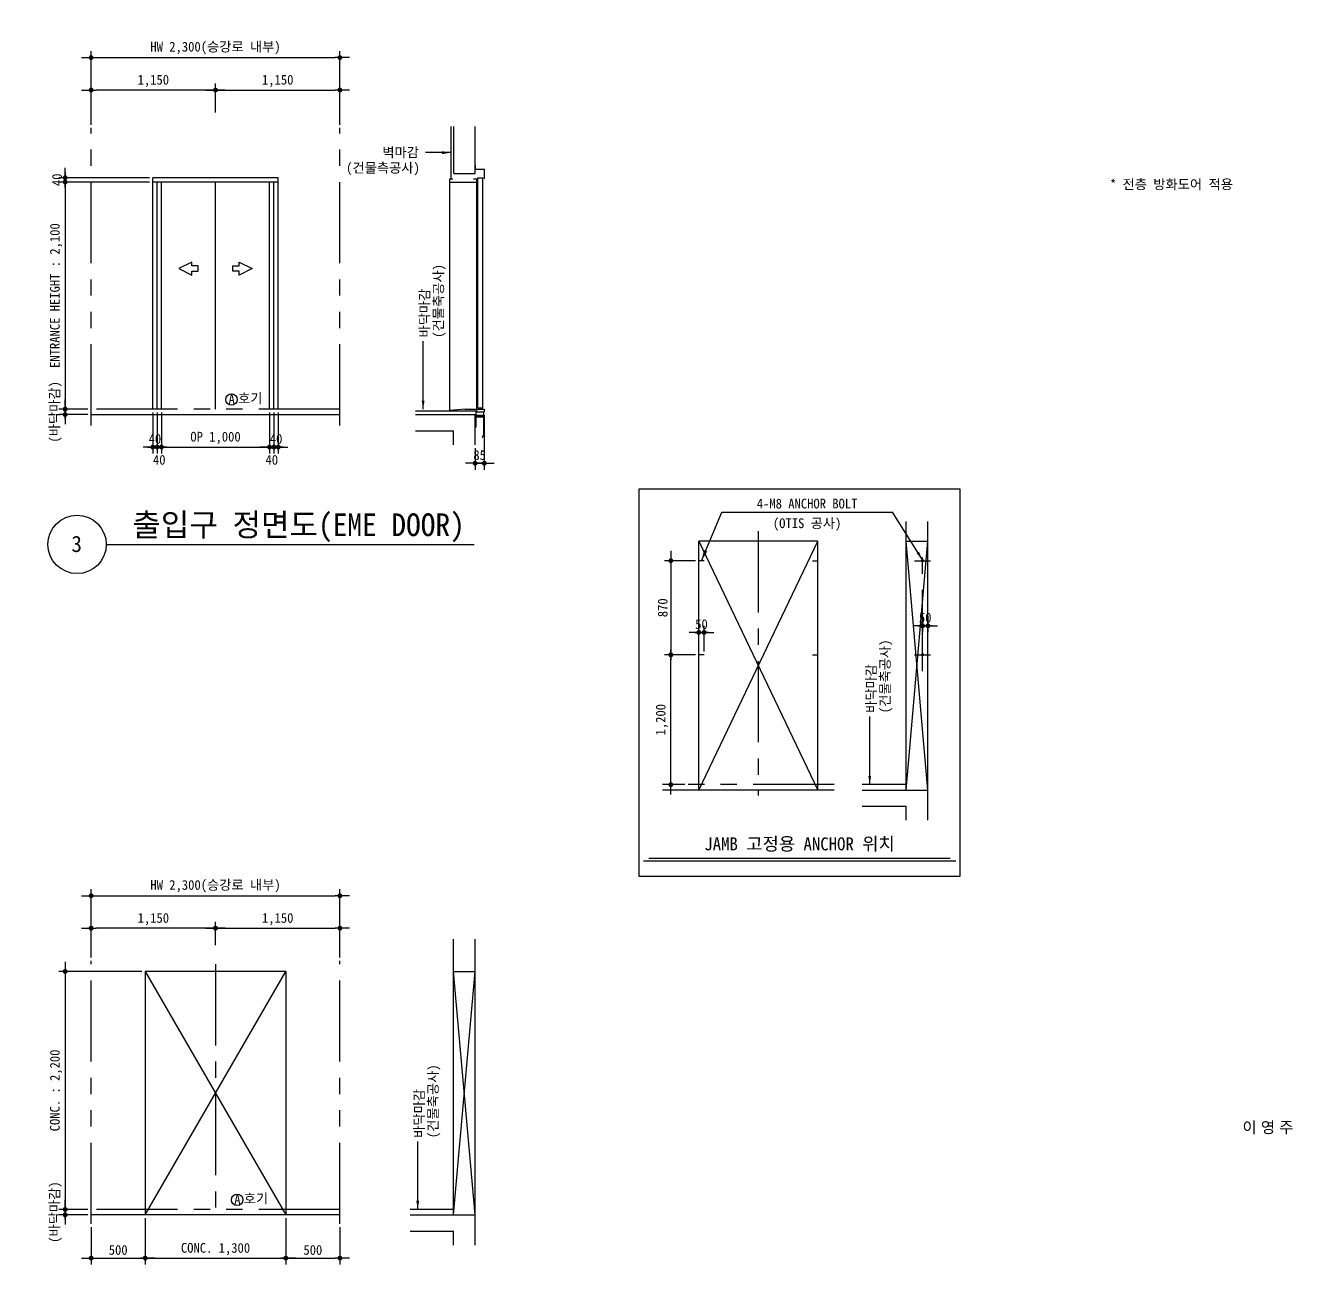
# Model space of a CAD drawing. Extents: x -9109 to 174251, y 57759 to 115528.
# Drawn here: x 154373 to 166090, y 85162 to 96618 of the extents above; entities that cross this region are included whole.
import ezdxf
from ezdxf.enums import TextEntityAlignment as Align

# ---------------------------------------------------------------- set-up
doc = ezdxf.new("R2010")
doc.units = 0
doc.header["$LTSCALE"] = 600
doc.header["$MEASUREMENT"] = 0
doc.linetypes.add('CENTER', pattern=[2, 1.25, -0.25, 0.25, -0.25])
doc.linetypes.add('PHANTOM', pattern=[2.5, 1.25, -0.25, 0.25, -0.25, 0.25, -0.25])
doc.layers.get('0').update_dxf_attribs({"linetype": 'CONTINUOUS'})
for name, color, linetype in [('1', 3, 'CONTINUOUS'), ('3', 1, 'CENTER'), ('4', 6, 'PHANTOM'), ('A-BORD-TEXT', 3, 'CONTINUOUS'), ('A-DIMS', 7, 'CONTINUOUS')]:
    doc.layers.add(name, color=color, linetype=linetype)
for name, color, linetype, lineweight in [('A-MKXS-LEAD', 7, 'CONTINUOUS', 25), ('A-XXXX-SYMB', 7, 'CONTINUOUS', 25), ('A-XXXX-TABL', 7, 'CONTINUOUS', 25), ('A-XXXX-TXT1', 3, 'CONTINUOUS', 25), ('A-XXXX-TXT2', 3, 'CONTINUOUS', 25)]:
    doc.layers.add(name, color=color, linetype=linetype, lineweight=lineweight)
doc.styles.add('HY울릉도L', font='')
doc.styles.add('OTIS', font='')
doc.styles.add('굴림', font='')
doc.styles.add('돋움', font='')
doc.styles.add('돋움체', font='')
doc.styles.add('맑은고딕', font='')
doc.styles.get('HY울릉도L').set_extended_font_data('Dotum')
doc.styles.get('OTIS').set_extended_font_data('Dotum')
doc.styles.get('굴림').set_extended_font_data('Dotum')
doc.styles.get('돋움').set_extended_font_data('DotumChe')
doc.styles.get('돋움체').set_extended_font_data('DotumChe')
doc.styles.get('맑은고딕').set_extended_font_data('Dotum')
doc.dimstyles.new('CDIM', dxfattribs={"dimtxt": 3, "dimasz": 1.5, "dimexe": 2, "dimexo": 1, "dimgap": 1, "dimtad": 1, "dimdec": 0, "dimrnd": 0.5, "dimzin": 0, "dimdsep": 32, "dimlunit": 6, "dimtxsty": 'HY울릉도L', "dimblk1": '_CIDOT', "dimblk2": '_CIDOT', "dimsah": 1, "dimcen": 5.5, "dimclrd": 2, "dimclre": 2, "dimclrt": 7, "dimadec": 0, "dimazin": 0, "dimtfac": 1, "dimtdec": 0, "dimtix": 1, "dimtmove": 2, "dimatfit": 1, "dimldrblk": '_CIDOT', "dimfxl": 1, "dimtolj": 1, "dimtzin": 0, "dimlwd": -1, "dimarcsym": 0})
doc.dimstyles.new('OTIS', dxfattribs={"dimscale": 100, "dimtxt": 2.25, "dimasz": 2, "dimexe": 0.8, "dimexo": 0.8, "dimgap": 0.7, "dimtad": 1, "dimdsep": 46, "dimtxsty": '굴림', "dimblk": 'DOT', "dimcen": 0, "dimclrd": 3, "dimclre": 3, "dimclrt": 3, "dimadec": 0, "dimazin": 0, "dimtfac": 1, "dimtmove": 0, "dimatfit": 3, "dimfxl": 1, "dimtolj": 1, "dimarcsym": 0})

# ---------------------------------------------------------------- blocks, each defined once
blk = doc.blocks.new('_CIDOT')
at = {"color": 0, "linetype": 'ByBlock'}
blk.add_line((2, 0), (-1, 0), dxfattribs=at)
at = {"color": 0, "linetype": 'ByBlock', "const_width": 0.5}
blk.add_lwpolyline([(-0.25, 0, 1), (0.25, 0, 1)], format="xyb", close=True, dxfattribs=at)
blk = doc.blocks.new('*D551')
at = {"layer": 'A-DIMS', "lineweight": -2, "transparency": 16777216}
for p, q in [((155451, 87872), (154681, 87872)), ((154951, 85672), (154681, 85672))]:
    blk.add_line(p, q, dxfattribs=at)
at = {"layer": 'A-DIMS', "transparency": 16777216}
blk.add_line((154741, 87827), (154741, 85717), dxfattribs=at)
at = {"layer": 'A-DIMS', "transparency": 16777216, "xscale": 45, "yscale": 45, "zscale": 45}
for p, rotation in [((154741, 87872), 90), ((154741, 85672), 270)]:
    blk.add_blockref('_CIDOT', p, dxfattribs=dict(at, rotation=rotation))
at = {"layer": 'A-DIMS', "color": 3, "transparency": 16777216, "insert": (154657, 86772), "char_height": 90, "attachment_point": 5, "rotation": 90, "style": '돋움체'}
blk.add_mtext('\\A1;CONC. : 2,200', dxfattribs=at)
blk = doc.blocks.new('*D552')
at = {"layer": 'A-DIMS', "lineweight": -2, "transparency": 16777216}
for p, q in [((155521, 95170), (154681, 95170)), ((154951, 93070), (154681, 93070))]:
    blk.add_line(p, q, dxfattribs=at)
at = {"layer": 'A-DIMS', "transparency": 16777216}
blk.add_line((154741, 95125), (154741, 93115), dxfattribs=at)
at = {"layer": 'A-DIMS', "transparency": 16777216, "xscale": 45, "yscale": 45, "zscale": 45}
for p, rotation in [((154741, 95170), 90), ((154741, 93070), 270)]:
    blk.add_blockref('_CIDOT', p, dxfattribs=dict(at, rotation=rotation))
at = {"layer": 'A-DIMS', "color": 3, "transparency": 16777216, "insert": (154657, 94120), "char_height": 90, "attachment_point": 5, "rotation": 90, "style": '돋움체'}
blk.add_mtext('\\A1;ENTRANCE HEIGHT : 2,100', dxfattribs=at)
blk = doc.blocks.new('*D553')
at = {"layer": 'A-DIMS', "lineweight": -2, "transparency": 16777216}
for p, q in [((155481, 85592), (155481, 85162)), ((156781, 85592), (156781, 85162))]:
    blk.add_line(p, q, dxfattribs=at)
at = {"layer": 'A-DIMS', "transparency": 16777216}
blk.add_line((155526, 85222), (156736, 85222), dxfattribs=at)
at = {"layer": 'A-DIMS', "transparency": 16777216, "xscale": 45, "yscale": 45, "zscale": 45, "rotation": 180}
blk.add_blockref('_CIDOT', (155481, 85222), dxfattribs=at)
at = {"layer": 'A-DIMS', "transparency": 16777216, "xscale": 45, "yscale": 45, "zscale": 45}
blk.add_blockref('_CIDOT', (156781, 85222), dxfattribs=at)
at = {"layer": 'A-DIMS', "color": 3, "transparency": 16777216, "insert": (156131, 85305), "char_height": 90, "attachment_point": 5, "style": '돋움체'}
blk.add_mtext('\\A1;CONC. 1,300', dxfattribs=at)
blk = doc.blocks.new('*D554')
at = {"layer": 'A-DIMS', "lineweight": -2, "transparency": 16777216}
for p, q in [((154981, 95700), (154981, 96080)), ((156131, 95814), (156131, 96080))]:
    blk.add_line(p, q, dxfattribs=at)
at = {"layer": 'A-DIMS', "transparency": 16777216}
blk.add_line((156086, 96020), (155026, 96020), dxfattribs=at)
at = {"layer": 'A-DIMS', "transparency": 16777216, "xscale": 45, "yscale": 45, "zscale": 45, "rotation": 180}
blk.add_blockref('_CIDOT', (154981, 96020), dxfattribs=at)
at = {"layer": 'A-DIMS', "transparency": 16777216, "xscale": 45, "yscale": 45, "zscale": 45}
blk.add_blockref('_CIDOT', (156131, 96020), dxfattribs=at)
at = {"layer": 'A-DIMS', "color": 3, "transparency": 16777216, "insert": (155556, 96104), "char_height": 90, "attachment_point": 5, "style": '돋움체'}
blk.add_mtext('\\A1;1,150', dxfattribs=at)
blk = doc.blocks.new('*D555')
at = {"layer": 'A-DIMS', "lineweight": -2, "transparency": 16777216}
for p, q in [((156131, 95814), (156131, 96080)), ((157281, 95700), (157281, 96080))]:
    blk.add_line(p, q, dxfattribs=at)
at = {"layer": 'A-DIMS', "transparency": 16777216}
blk.add_line((156176, 96020), (157236, 96020), dxfattribs=at)
at = {"layer": 'A-DIMS', "transparency": 16777216, "xscale": 45, "yscale": 45, "zscale": 45, "rotation": 180}
blk.add_blockref('_CIDOT', (156131, 96020), dxfattribs=at)
at = {"layer": 'A-DIMS', "transparency": 16777216, "xscale": 45, "yscale": 45, "zscale": 45}
blk.add_blockref('_CIDOT', (157281, 96020), dxfattribs=at)
at = {"layer": 'A-DIMS', "color": 3, "transparency": 16777216, "insert": (156706, 96104), "char_height": 90, "attachment_point": 5, "style": '돋움체'}
blk.add_mtext('\\A1;1,150', dxfattribs=at)
blk = doc.blocks.new('*D556')
at = {"layer": 'A-DIMS', "lineweight": -2, "transparency": 16777216}
for p, q in [((154981, 95700), (154981, 96380)), ((157281, 95700), (157281, 96380))]:
    blk.add_line(p, q, dxfattribs=at)
at = {"layer": 'A-DIMS', "transparency": 16777216}
blk.add_line((155026, 96320), (157236, 96320), dxfattribs=at)
at = {"layer": 'A-DIMS', "transparency": 16777216, "xscale": 45, "yscale": 45, "zscale": 45, "rotation": 180}
blk.add_blockref('_CIDOT', (154981, 96320), dxfattribs=at)
at = {"layer": 'A-DIMS', "transparency": 16777216, "xscale": 45, "yscale": 45, "zscale": 45}
blk.add_blockref('_CIDOT', (157281, 96320), dxfattribs=at)
at = {"layer": 'A-DIMS', "color": 3, "transparency": 16777216, "insert": (156131, 96409), "char_height": 90, "attachment_point": 5, "style": '돋움체'}
blk.add_mtext('\\A1;HW 2,300(승강로 내부)', dxfattribs=at)
blk = doc.blocks.new('*D557')
at = {"layer": 'A-DIMS', "lineweight": -2, "transparency": 16777216}
for p, q in [((154981, 88002), (154981, 88332)), ((156131, 88115), (156131, 88332))]:
    blk.add_line(p, q, dxfattribs=at)
at = {"layer": 'A-DIMS', "transparency": 16777216}
blk.add_line((156086, 88272), (155026, 88272), dxfattribs=at)
at = {"layer": 'A-DIMS', "transparency": 16777216, "xscale": 45, "yscale": 45, "zscale": 45, "rotation": 180}
blk.add_blockref('_CIDOT', (154981, 88272), dxfattribs=at)
at = {"layer": 'A-DIMS', "transparency": 16777216, "xscale": 45, "yscale": 45, "zscale": 45}
blk.add_blockref('_CIDOT', (156131, 88272), dxfattribs=at)
at = {"layer": 'A-DIMS', "color": 3, "transparency": 16777216, "insert": (155556, 88355), "char_height": 90, "attachment_point": 5, "style": '돋움체'}
blk.add_mtext('\\A1;1,150', dxfattribs=at)
blk = doc.blocks.new('*D558')
at = {"layer": 'A-DIMS', "lineweight": -2, "transparency": 16777216}
for p, q in [((156131, 88115), (156131, 88332)), ((157281, 88002), (157281, 88332))]:
    blk.add_line(p, q, dxfattribs=at)
at = {"layer": 'A-DIMS', "transparency": 16777216}
blk.add_line((156176, 88272), (157236, 88272), dxfattribs=at)
at = {"layer": 'A-DIMS', "transparency": 16777216, "xscale": 45, "yscale": 45, "zscale": 45, "rotation": 180}
blk.add_blockref('_CIDOT', (156131, 88272), dxfattribs=at)
at = {"layer": 'A-DIMS', "transparency": 16777216, "xscale": 45, "yscale": 45, "zscale": 45}
blk.add_blockref('_CIDOT', (157281, 88272), dxfattribs=at)
at = {"layer": 'A-DIMS', "color": 3, "transparency": 16777216, "insert": (156706, 88355), "char_height": 90, "attachment_point": 5, "style": '돋움체'}
blk.add_mtext('\\A1;1,150', dxfattribs=at)
blk = doc.blocks.new('*D559')
at = {"layer": 'A-DIMS', "lineweight": -2, "transparency": 16777216}
for p, q in [((154981, 88002), (154981, 88632)), ((157281, 88002), (157281, 88632))]:
    blk.add_line(p, q, dxfattribs=at)
at = {"layer": 'A-DIMS', "transparency": 16777216}
blk.add_line((155026, 88572), (157236, 88572), dxfattribs=at)
at = {"layer": 'A-DIMS', "transparency": 16777216, "xscale": 45, "yscale": 45, "zscale": 45, "rotation": 180}
blk.add_blockref('_CIDOT', (154981, 88572), dxfattribs=at)
at = {"layer": 'A-DIMS', "transparency": 16777216, "xscale": 45, "yscale": 45, "zscale": 45}
blk.add_blockref('_CIDOT', (157281, 88572), dxfattribs=at)
at = {"layer": 'A-DIMS', "color": 3, "transparency": 16777216, "insert": (156131, 88660), "char_height": 90, "attachment_point": 5, "style": '돋움체'}
blk.add_mtext('\\A1;HW 2,300(승강로 내부)', dxfattribs=at)
blk = doc.blocks.new('*D560')
at = {"layer": 'A-DIMS', "lineweight": -2, "transparency": 16777216}
for p, q in [((155481, 85592), (155481, 85162)), ((154981, 85509), (154981, 85162))]:
    blk.add_line(p, q, dxfattribs=at)
at = {"layer": 'A-DIMS', "transparency": 16777216}
blk.add_line((155026, 85222), (155436, 85222), dxfattribs=at)
at = {"layer": 'A-DIMS', "transparency": 16777216, "xscale": 45, "yscale": 45, "zscale": 45, "rotation": 180}
blk.add_blockref('_CIDOT', (154981, 85222), dxfattribs=at)
at = {"layer": 'A-DIMS', "transparency": 16777216, "xscale": 45, "yscale": 45, "zscale": 45}
blk.add_blockref('_CIDOT', (155481, 85222), dxfattribs=at)
at = {"layer": 'A-DIMS', "color": 3, "transparency": 16777216, "insert": (155231, 85297), "char_height": 90, "attachment_point": 5, "style": '돋움체'}
blk.add_mtext('\\A1;500', dxfattribs=at)
blk = doc.blocks.new('*D561')
at = {"layer": 'A-DIMS', "lineweight": -2, "transparency": 16777216}
for p, q in [((156781, 85592), (156781, 85162)), ((157281, 85509), (157281, 85162))]:
    blk.add_line(p, q, dxfattribs=at)
at = {"layer": 'A-DIMS', "transparency": 16777216}
blk.add_line((156826, 85222), (157236, 85222), dxfattribs=at)
at = {"layer": 'A-DIMS', "transparency": 16777216, "xscale": 45, "yscale": 45, "zscale": 45, "rotation": 180}
blk.add_blockref('_CIDOT', (156781, 85222), dxfattribs=at)
at = {"layer": 'A-DIMS', "transparency": 16777216, "xscale": 45, "yscale": 45, "zscale": 45}
blk.add_blockref('_CIDOT', (157281, 85222), dxfattribs=at)
at = {"layer": 'A-DIMS', "color": 3, "transparency": 16777216, "insert": (157031, 85297), "char_height": 90, "attachment_point": 5, "style": '돋움체'}
blk.add_mtext('\\A1;500', dxfattribs=at)
blk = doc.blocks.new('*D562')
at = {"layer": 'A-DIMS', "lineweight": -2, "transparency": 16777216}
for p, q in [((155631, 93040), (155631, 92660)), ((156631, 93040), (156631, 92660))]:
    blk.add_line(p, q, dxfattribs=at)
at = {"layer": 'A-DIMS', "transparency": 16777216}
blk.add_line((155676, 92720), (156586, 92720), dxfattribs=at)
at = {"layer": 'A-DIMS', "transparency": 16777216, "xscale": 45, "yscale": 45, "zscale": 45, "rotation": 180}
blk.add_blockref('_CIDOT', (155631, 92720), dxfattribs=at)
at = {"layer": 'A-DIMS', "transparency": 16777216, "xscale": 45, "yscale": 45, "zscale": 45}
blk.add_blockref('_CIDOT', (156631, 92720), dxfattribs=at)
at = {"layer": 'A-DIMS', "color": 3, "transparency": 16777216, "insert": (156131, 92804), "char_height": 90, "attachment_point": 5, "style": '돋움체'}
blk.add_mtext('\\A1;OP 1,000', dxfattribs=at)
blk = doc.blocks.new('*D563')
at = {"layer": 'A-DIMS', "lineweight": -2, "transparency": 16777216}
for p, q in [((155551, 93040), (155551, 92660)), ((155591, 93040), (155591, 92660))]:
    blk.add_line(p, q, dxfattribs=at)
at = {"layer": 'A-DIMS', "transparency": 16777216}
for p, q in [((155506, 92720), (155461, 92720)), ((155591, 92720), (155551, 92720)), ((155636, 92720), (155681, 92720))]:
    blk.add_line(p, q, dxfattribs=at)
at = {"layer": 'A-DIMS', "transparency": 16777216, "xscale": 45, "yscale": 45, "zscale": 45, "rotation": 180}
blk.add_blockref('_CIDOT', (155591, 92720), dxfattribs=at)
at = {"layer": 'A-DIMS', "transparency": 16777216, "xscale": 45, "yscale": 45, "zscale": 45}
blk.add_blockref('_CIDOT', (155551, 92720), dxfattribs=at)
at = {"layer": 'A-DIMS', "color": 3, "transparency": 16777216, "insert": (155571, 92795), "char_height": 90, "attachment_point": 5, "style": '돋움체'}
blk.add_mtext('\\A1;40', dxfattribs=at)
blk = doc.blocks.new('*D564')
at = {"layer": 'A-DIMS', "lineweight": -2, "transparency": 16777216}
for p, q in [((155591, 93040), (155591, 92660)), ((155631, 93040), (155631, 92660))]:
    blk.add_line(p, q, dxfattribs=at)
at = {"layer": 'A-DIMS', "transparency": 16777216}
for p, q in [((155546, 92720), (155501, 92720)), ((155591, 92720), (155631, 92720)), ((155676, 92720), (155721, 92720))]:
    blk.add_line(p, q, dxfattribs=at)
at = {"layer": 'A-DIMS', "transparency": 16777216, "xscale": 45, "yscale": 45, "zscale": 45, "rotation": 180}
blk.add_blockref('_CIDOT', (155631, 92720), dxfattribs=at)
at = {"layer": 'A-DIMS', "transparency": 16777216, "xscale": 45, "yscale": 45, "zscale": 45}
blk.add_blockref('_CIDOT', (155591, 92720), dxfattribs=at)
at = {"layer": 'A-DIMS', "color": 3, "transparency": 16777216, "insert": (155611, 92601), "char_height": 90, "attachment_point": 5, "style": '돋움체'}
blk.add_mtext('\\A1;40', dxfattribs=at)
blk = doc.blocks.new('*D565')
at = {"layer": 'A-DIMS', "lineweight": -2, "transparency": 16777216}
for p, q in [((156671, 93040), (156671, 92660)), ((156711, 93040), (156711, 92660))]:
    blk.add_line(p, q, dxfattribs=at)
at = {"layer": 'A-DIMS', "transparency": 16777216}
for p, q in [((156626, 92720), (156581, 92720)), ((156671, 92720), (156711, 92720)), ((156756, 92720), (156801, 92720))]:
    blk.add_line(p, q, dxfattribs=at)
at = {"layer": 'A-DIMS', "transparency": 16777216, "xscale": 45, "yscale": 45, "zscale": 45, "rotation": 180}
blk.add_blockref('_CIDOT', (156711, 92720), dxfattribs=at)
at = {"layer": 'A-DIMS', "transparency": 16777216, "xscale": 45, "yscale": 45, "zscale": 45}
blk.add_blockref('_CIDOT', (156671, 92720), dxfattribs=at)
at = {"layer": 'A-DIMS', "color": 3, "transparency": 16777216, "insert": (156691, 92795), "char_height": 90, "attachment_point": 5, "style": '돋움체'}
blk.add_mtext('\\A1;40', dxfattribs=at)
blk = doc.blocks.new('*D566')
at = {"layer": 'A-DIMS', "lineweight": -2, "transparency": 16777216}
for p, q in [((156631, 93040), (156631, 92660)), ((156671, 93040), (156671, 92660))]:
    blk.add_line(p, q, dxfattribs=at)
at = {"layer": 'A-DIMS', "transparency": 16777216}
for p, q in [((156586, 92720), (156541, 92720)), ((156671, 92720), (156631, 92720)), ((156716, 92720), (156761, 92720))]:
    blk.add_line(p, q, dxfattribs=at)
at = {"layer": 'A-DIMS', "transparency": 16777216, "xscale": 45, "yscale": 45, "zscale": 45, "rotation": 180}
blk.add_blockref('_CIDOT', (156671, 92720), dxfattribs=at)
at = {"layer": 'A-DIMS', "transparency": 16777216, "xscale": 45, "yscale": 45, "zscale": 45}
blk.add_blockref('_CIDOT', (156631, 92720), dxfattribs=at)
at = {"layer": 'A-DIMS', "color": 3, "transparency": 16777216, "insert": (156651, 92601), "char_height": 90, "attachment_point": 5, "style": '돋움체'}
blk.add_mtext('\\A1;40', dxfattribs=at)
blk = doc.blocks.new('*D567')
at = {"layer": 'A-DIMS', "transparency": 16777216}
for p, q in [((154741, 93115), (154741, 93160)), ((154741, 93070), (154741, 93020)), ((154741, 92975), (154741, 92930))]:
    blk.add_line(p, q, dxfattribs=at)
at = {"layer": 'A-DIMS', "lineweight": -2, "transparency": 16777216}
for p, q in [((154951, 93070), (154681, 93070)), ((154951, 93020), (154681, 93020))]:
    blk.add_line(p, q, dxfattribs=at)
at = {"layer": 'A-DIMS', "transparency": 16777216, "xscale": 45, "yscale": 45, "zscale": 45}
for p, rotation in [((154741, 93070), 270), ((154741, 93020), 90)]:
    blk.add_blockref('_CIDOT', p, dxfattribs=dict(at, rotation=rotation))
at = {"layer": 'A-DIMS', "color": 3, "transparency": 16777216, "insert": (154654, 93045), "char_height": 90, "attachment_point": 5, "rotation": 90, "style": '돋움체'}
blk.add_mtext('\\A1;(바닥마감)', dxfattribs=at)
blk = doc.blocks.new('*D568')
at = {"layer": 'A-DIMS', "lineweight": -2, "transparency": 16777216}
for p, q in [((154951, 85672), (154681, 85672)), ((154951, 85622), (154681, 85622))]:
    blk.add_line(p, q, dxfattribs=at)
at = {"layer": 'A-DIMS', "transparency": 16777216}
for p, q in [((154741, 85717), (154741, 85762)), ((154741, 85672), (154741, 85622)), ((154741, 85577), (154741, 85532))]:
    blk.add_line(p, q, dxfattribs=at)
at = {"layer": 'A-DIMS', "transparency": 16777216, "xscale": 45, "yscale": 45, "zscale": 45}
for p, rotation in [((154741, 85672), 270), ((154741, 85622), 90)]:
    blk.add_blockref('_CIDOT', p, dxfattribs=dict(at, rotation=rotation))
at = {"layer": 'A-DIMS', "color": 3, "transparency": 16777216, "insert": (154654, 85647), "char_height": 90, "attachment_point": 5, "rotation": 90, "style": '돋움체'}
blk.add_mtext('\\A1;(바닥마감)', dxfattribs=at)
blk = doc.blocks.new('방향')
at = {"layer": '1'}
blk.add_lwpolyline([(-220, 25), (-220, 60), (-340, 0), (-220, -60), (-220, -25), (-160, -25), (-160, 25)], close=True, dxfattribs=at)
blk = doc.blocks.new('*D569')
at = {"layer": 'A-DIMS', "transparency": 16777216}
for p, q in [((154741, 95255), (154741, 95300)), ((154741, 95170), (154741, 95210)), ((154741, 95125), (154741, 95080))]:
    blk.add_line(p, q, dxfattribs=at)
at = {"layer": 'A-DIMS', "lineweight": -2, "transparency": 16777216}
for p, q in [((155521, 95210), (154681, 95210)), ((155521, 95170), (154681, 95170))]:
    blk.add_line(p, q, dxfattribs=at)
at = {"layer": 'A-DIMS', "transparency": 16777216, "xscale": 45, "yscale": 45, "zscale": 45}
for p, rotation in [((154741, 95170), 90), ((154741, 95210), 270)]:
    blk.add_blockref('_CIDOT', p, dxfattribs=dict(at, rotation=rotation))
at = {"layer": 'A-DIMS', "color": 3, "transparency": 16777216, "insert": (154666, 95190), "char_height": 90, "attachment_point": 5, "rotation": 90, "style": '돋움체'}
blk.add_mtext('\\A1;40', dxfattribs=at)
blk = doc.blocks.new('*D550')
at = {"layer": 'A-DIMS', "lineweight": -2, "transparency": 16777216}
for p, q in [((158616, 93016), (158616, 92510)), ((158531, 92710), (158531, 92510))]:
    blk.add_line(p, q, dxfattribs=at)
at = {"layer": 'A-DIMS', "transparency": 16777216}
for p, q in [((158486, 92570), (158441, 92570)), ((158616, 92570), (158531, 92570)), ((158661, 92570), (158706, 92570))]:
    blk.add_line(p, q, dxfattribs=at)
at = {"layer": 'A-DIMS', "transparency": 16777216, "xscale": 45, "yscale": 45, "zscale": 45}
blk.add_blockref('_CIDOT', (158531, 92570), dxfattribs=at)
at = {"layer": 'A-DIMS', "transparency": 16777216, "xscale": 45, "yscale": 45, "zscale": 45, "rotation": 180}
blk.add_blockref('_CIDOT', (158616, 92570), dxfattribs=at)
at = {"layer": 'A-DIMS', "color": 3, "transparency": 16777216, "insert": (158573, 92645), "char_height": 90, "attachment_point": 5, "style": '돋움체'}
blk.add_mtext('\\A1;85', dxfattribs=at)
blk = doc.blocks.new('*D1018')
at = {"layer": 'A-DIMS', "lineweight": -2, "transparency": 16777216}
for p, q in [((160569, 90799), (160281, 90799)), ((160469, 89599), (160281, 89599))]:
    blk.add_line(p, q, dxfattribs=at)
at = {"layer": 'A-DIMS', "transparency": 16777216}
blk.add_line((160341, 89644), (160341, 90754), dxfattribs=at)
at = {"layer": 'A-DIMS', "transparency": 16777216, "xscale": 45, "yscale": 45, "zscale": 45}
for p, rotation in [((160341, 90799), 90), ((160341, 89599), 270)]:
    blk.add_blockref('_CIDOT', p, dxfattribs=dict(at, rotation=rotation))
at = {"layer": 'A-DIMS', "color": 3, "transparency": 16777216, "insert": (160258, 90199), "char_height": 90, "attachment_point": 5, "rotation": 90, "style": '돋움체'}
blk.add_mtext('\\A1;1,200', dxfattribs=at)
blk = doc.blocks.new('*D1019')
at = {"layer": 'A-DIMS', "lineweight": -2, "transparency": 16777216}
for p, q in [((160569, 91669), (160281, 91669)), ((160569, 90799), (160281, 90799))]:
    blk.add_line(p, q, dxfattribs=at)
at = {"layer": 'A-DIMS', "transparency": 16777216}
blk.add_line((160341, 91624), (160341, 90844), dxfattribs=at)
at = {"layer": 'A-DIMS', "transparency": 16777216, "xscale": 45, "yscale": 45, "zscale": 45}
for p, rotation in [((160341, 91669), 90), ((160341, 90799), 270)]:
    blk.add_blockref('_CIDOT', p, dxfattribs=dict(at, rotation=rotation))
at = {"layer": 'A-DIMS', "color": 3, "transparency": 16777216, "insert": (160266, 91234), "char_height": 90, "attachment_point": 5, "rotation": 90, "style": '돋움체'}
blk.add_mtext('\\A1;870', dxfattribs=at)
blk = doc.blocks.new('*D1020')
at = {"layer": 'A-DIMS', "transparency": 16777216}
for p, q in [((162623, 91067), (162578, 91067)), ((162718, 91067), (162668, 91067)), ((162763, 91067), (162808, 91067))]:
    blk.add_line(p, q, dxfattribs=at)
at = {"layer": 'A-DIMS', "lineweight": -2, "transparency": 16777216}
for p, q in [((162668, 91158), (162668, 91007)), ((162718, 91158), (162718, 91007))]:
    blk.add_line(p, q, dxfattribs=at)
at = {"layer": 'A-DIMS', "transparency": 16777216, "xscale": 45, "yscale": 45, "zscale": 45}
blk.add_blockref('_CIDOT', (162668, 91067), dxfattribs=at)
at = {"layer": 'A-DIMS', "transparency": 16777216, "xscale": 45, "yscale": 45, "zscale": 45, "rotation": 180}
blk.add_blockref('_CIDOT', (162718, 91067), dxfattribs=at)
at = {"layer": 'A-DIMS', "color": 3, "transparency": 16777216, "insert": (162693, 91142), "char_height": 90, "attachment_point": 5, "style": '돋움체'}
blk.add_mtext('\\A1;50', dxfattribs=at)
blk = doc.blocks.new('*D1021')
at = {"layer": 'A-DIMS', "lineweight": -2, "transparency": 16777216}
for p, q in [((160599, 90829), (160599, 91066)), ((160649, 90829), (160649, 91066))]:
    blk.add_line(p, q, dxfattribs=at)
at = {"layer": 'A-DIMS', "transparency": 16777216}
for p, q in [((160554, 91006), (160509, 91006)), ((160599, 91006), (160649, 91006)), ((160694, 91006), (160739, 91006))]:
    blk.add_line(p, q, dxfattribs=at)
at = {"layer": 'A-DIMS', "transparency": 16777216, "xscale": 45, "yscale": 45, "zscale": 45}
blk.add_blockref('_CIDOT', (160599, 91006), dxfattribs=at)
at = {"layer": 'A-DIMS', "transparency": 16777216, "xscale": 45, "yscale": 45, "zscale": 45, "rotation": 180}
blk.add_blockref('_CIDOT', (160649, 91006), dxfattribs=at)
at = {"layer": 'A-DIMS', "color": 3, "transparency": 16777216, "insert": (160624, 91082), "char_height": 90, "attachment_point": 5, "style": '돋움체'}
blk.add_mtext('\\A1;50', dxfattribs=at)

msp = doc.modelspace()

# ---------------------------------------------------------------- linework, layer by layer
for p, q in [((158333, 95249.9), (158333, 95683.1)), ((158533, 95249.9), (158533, 95683.1)), ((158534.9, 95285.3), (158534.9, 95325.8)), ((158562.1, 95285.3), (158534.9, 95285.3)), ((158541.7, 95287.4), (158618, 95287.4)), ((158618, 95199.8), (158618, 95287.4)), ((155551, 93069.9), (155551, 95209.9)), ((156711, 95209.9), (155551, 95209.9)), ((156711, 95169.9), (155551, 95169.9)), ((155591, 93069.9), (155591, 95169.9)), ((155631, 93069.9), (155631, 95169.9)), ((156131, 93069.9), (156131, 95169.9)), ((156631, 93069.9), (156631, 95169.9)), ((156671, 93069.9), (156671, 95169.9)), ((156711, 93069.9), (156711, 95209.9)), ((158296, 93052.9), (158296, 95199.9)), ((158296, 95199.9), (158326, 95199.9)), ((158296, 95169.9), (158546, 95169.9)), ((158333, 95249.9), (158533, 95249.9)), ((158516, 95199.9), (158546, 95199.9)), ((158546, 93046.2), (158546, 95199.9)), ((158556, 93080.9), (158556, 95208.9)), ((158556, 95208.9), (158603, 95208.9)), ((158556, 95208.9), (158603, 95208.9)), ((158603, 93080.9), (158603, 95208.9)), ((158297.1, 93054), (158546, 93054)), ((158546, 93069.9), (158616, 93069.9)), ((158609.8, 93046.2), (158609.8, 93007.8)), ((154981, 93019.9), (157281, 93019.9)), ((157981, 93019.9), (158531, 93019.9)), ((158531, 92739.9), (158531, 93019.9)), ((158538.1, 93007.8), (158609.8, 93007.8)), ((158539, 92991.8), (158539, 92904.1)), ((158547, 92999.8), (158601.6, 92999.8)), ((158608.6, 93007.8), (158608.6, 92834)), ((158609.8, 93007.8), (158609.8, 92834)), ((157981, 92869.9), (158331, 92869.9)), ((158331, 92739.9), (158331, 92869.9)), ((158531, 92904.1), (158539, 92904.1)), ((158608.7, 92834.5), (158596.3, 92804)), ((158609.8, 92834), (158597.4, 92803.5)), ((158597.4, 92803.5), (158596.3, 92804)), ((162518.3, 89549.3), (162518.3, 92032.5)), ((162718.3, 89549.3), (162718.3, 92032.5)), ((160599.3, 89549.3), (160599.3, 91849.3)), ((161699.3, 91849.3), (160599.3, 91849.3)), ((161699.3, 89549.3), (161699.3, 91849.3)), ((162518.3, 91849.3), (162718.3, 91849.3)), ((160649.3, 91669.3), (160599.3, 91669.3)), ((161649.3, 91669.3), (161699.3, 91669.3)), ((160649.3, 90799.3), (160599.3, 90799.3)), ((161649.3, 90799.3), (161699.3, 90799.3)), ((161851.1, 89549.3), (160264.1, 89549.3)), ((162110.2, 89549.3), (162718.3, 89549.3)), ((162718.3, 89269.3), (162718.3, 89549.3)), ((162110.2, 89399.3), (162518.3, 89399.3)), ((162518.3, 89269.3), (162518.3, 89399.3)), ((158331, 85621.5), (158331, 88171.5)), ((158531, 85621.5), (158531, 88171.5)), ((155481, 87871.5), (155481, 85621.5)), ((156781, 87871.5), (155481, 87871.5)), ((156781, 87871.5), (156781, 85621.5)), ((158331, 87871.5), (158531, 87871.5)), ((157281, 85621.5), (154981, 85621.5)), ((157931, 85621.5), (158531, 85621.5)), ((158531, 85341.5), (158531, 85621.5)), ((157931, 85471.5), (158331, 85471.5)), ((158331, 85341.5), (158331, 85471.5))]:
    msp.add_line(p, q)
at = {"color": 7}
for p, q in [((158538.1, 93046.2), (158538.1, 93007.8)), ((158538.1, 93046.2), (158616, 93046.2)), ((158543.2, 93069.9), (158546, 93069.9)), ((158556, 93080.9), (158603, 93080.9)), ((158616, 93069.9), (158616, 93046.2)), ((158538.1, 93015.4), (158609.8, 93015.4)), ((158601.6, 93007.8), (158601.6, 92999.8))]:
    msp.add_line(p, q, dxfattribs=at)
for radius in [16, 8]:
    msp.add_arc((158547, 92991.8), radius, 90, 180)
at = {"layer": '1'}
for p, q in [((160599.3, 89549.3), (161699.3, 91849.3)), ((160599.3, 91849.3), (161699.3, 89549.3)), ((162518.3, 89549.3), (162718.3, 91849.3)), ((162718.3, 89549.3), (162518.3, 91849.3)), ((160087.1, 88894), (162975.1, 88894)), ((160137.1, 88919), (162925.1, 88919)), ((155481, 85621.5), (156781, 87871.5)), ((155481, 87871.5), (156781, 85621.5)), ((158331, 85621.5), (158531, 87871.5)), ((158531, 85621.5), (158331, 87871.5))]:
    msp.add_line(p, q, dxfattribs=at)
at = {"layer": '1', "const_width": 15}
for points in [[(162660.8, 91669.3, 1), (162675.8, 91669.3, 1)], [(162660.8, 90799.3, 1), (162675.8, 90799.3, 1)]]:
    msp.add_lwpolyline(points, format="xyb", close=True, dxfattribs=at)
at = {"layer": '1'}
for centre in [(156278.3, 93159.2), (156331, 85760.7)]:
    msp.add_circle(centre, 52.5, dxfattribs=at)
at = {"layer": '3'}
for p, q in [((161149.3, 91941.1), (161149.3, 89499.3)), ((162668.3, 90649.3), (162668.3, 91779.3)), ((162593.3, 91669.3), (162743.3, 91669.3)), ((162593.3, 90799.3), (162743.3, 90799.3)), ((156131, 87938.6), (156131, 85571.5))]:
    msp.add_line(p, q, dxfattribs=at)
at = {"layer": '4'}
for p, q in [((154981, 92919.9), (154981, 95669.9)), ((157281, 92919.9), (157281, 95669.9)), ((158306.3, 95683.1), (158306.3, 95199.9)), ((157281, 93069.9), (154981, 93069.9)), ((158296, 93052.9), (157981, 93051.4)), ((158438.9, 93069.9), (158297.1, 93058.1)), ((158438.9, 93069.9), (158546, 93069.9)), ((161851.1, 89599.3), (160264.1, 89599.3)), ((162518.3, 89599.3), (162110.2, 89599.3)), ((154981, 85539), (154981, 87971.5)), ((157281, 85539), (157281, 87971.5)), ((157281, 85671.5), (154981, 85671.5)), ((158331, 85671.5), (157931, 85671.5))]:
    msp.add_line(p, q, dxfattribs=at)
at = {"layer": 'A-MKXS-LEAD'}
msp.add_line((160811.5, 92117.2), (162390.7, 92117.2), dxfattribs=at)
at = {"layer": 'A-XXXX-SYMB'}
msp.add_line((155120.8, 91819.9), (158521.5, 91819.9), dxfattribs=at)
msp.add_circle((154850.8, 91819.9), 270, dxfattribs=at)
at = {"layer": 'A-XXXX-TABL'}
msp.add_lwpolyline([(160048.3, 92334.3), (163013.8, 92334.3), (163013.8, 88749.2), (160048.3, 88749.2)], close=True, dxfattribs=at)

# ---------------------------------------------------------------- block references
at = {"layer": '1'}
msp.add_blockref('방향', (156131, 94369.9), dxfattribs=at)
at = {"layer": '1', "xscale": -1}
msp.add_blockref('방향', (156131, 94369.9), dxfattribs=at)

# ---------------------------------------------------------------- texts
at = {"layer": 'A-BORD-TEXT', "style": '맑은고딕'}
msp.add_text('이 영 주', height=105, dxfattribs=at).set_placement((166097.9, 86378.3), align=Align.RIGHT)
at = {"layer": 'A-XXXX-TXT1', "style": '돋움체'}
msp.add_text('출입구 정면도(EME DOOR)', height=210, dxfattribs=at).set_placement((158435.8, 91833.5), align=Align.BOTTOM_RIGHT)
msp.add_text('3', height=150, dxfattribs=at).set_placement((154847.4, 91823.2), align=Align.MIDDLE)
at = {"layer": 'A-XXXX-TXT2', "style": '돋움'}
for s, p in [('벽마감', (157673.1, 95399.6)), ('(건물측공사)', (157338.9, 95256.3)), ('* 전층 방화도어 적용', (164401.6, 95103.8)), ('호기', (156339.1, 93125.7)), ('호기', (156391.7, 85727.3))]:
    msp.add_text(s, height=90, dxfattribs=at).set_placement(p)
for s, p in [('(건물축공사)', (158236.5, 93729.8)), ('바닥마감', (158107.8, 93732.5)), ('(건물축공사)', (162365.7, 90259.1)), ('바닥마감', (162237.1, 90261.9)), ('(건물축공사)', (158186.5, 86331.4)), ('바닥마감', (158057.8, 86334.1))]:
    msp.add_text(s, height=90, rotation=90, dxfattribs=at).set_placement(p)
for p in [(156280.5, 93163.5), (156333.2, 85765.1)]:
    msp.add_text('A', height=90, dxfattribs=at).set_placement(p, align=Align.MIDDLE_CENTER)
for s, height, p in [('4-M8 ANCHOR BOLT', 90, (161601.1, 92152)), ('(OTIS 공사)', 90, (161601.1, 91970.5)), ('JAMB 고정용 ANCHOR 위치', 120, (161531.1, 88991.6))]:
    msp.add_text(s, height=height, dxfattribs=at).set_placement(p, align=Align.CENTER)

# ---------------------------------------------------------------- dimensions: what is measured, and where the dimension line sits
at = {"layer": 'A-DIMS'}
for base, p1, p2, text, picture, middle in [((157281, 96319.9), (154981, 95669.9), (157281, 95669.9), 'HW <>(승강로 내부)', '*D556', (156131, 96408.8)), ((156631, 92719.9), (155631, 93069.9), (156631, 93069.9), 'OP <>', '*D562', (156131, 92803.8)), ((157281, 88571.5), (154981, 87971.5), (157281, 87971.5), 'HW <>(승강로 내부)', '*D559', (156131, 88660.4)), ((156781, 85221.5), (155481, 85621.5), (156781, 85621.5), 'CONC. <>', '*D553', (156131, 85305.4))]:
    dim = msp.add_linear_dim(base=base, p1=p1, p2=p2, text=text, dimstyle='CDIM', override={"dimscale": 30, "dimtxsty": '돋움체', "dimclrd": 256, "dimclre": 256, "dimclrt": 3}, dxfattribs=at)
    dim.commit()
    dim.dimension.update_dxf_attribs({"geometry": picture, "text_midpoint": middle})
for base, p1, p2, picture, middle in [((154981, 96019.9), (156131, 95783.9), (154981, 95669.9), '*D554', (155556, 96103.5)), ((155551, 92719.9), (155591, 93069.9), (155551, 93069.9), '*D563', (155571, 92795)), ((158531, 92569.9), (158616, 93046.2), (158531, 92739.9), '*D550', (158573.5, 92645)), ((162668.3, 91067.3), (162718.3, 91187.5), (162668.3, 91187.5), '*D1020', (162693.3, 91142.3)), ((160649.3, 91006.5), (160599.3, 90799.3), (160649.3, 90799.3), '*D1021', (160624.3, 91081.5)), ((154981, 88271.5), (156131, 88085.4), (154981, 87971.5), '*D557', (155556, 88355.1)), ((155481, 85221.5), (154981, 85539), (155481, 85621.5), '*D560', (155231, 85296.6)), ((157281, 85221.5), (156781, 85621.5), (157281, 85539), '*D561', (157031, 85296.6))]:
    dim = msp.add_linear_dim(base=base, p1=p1, p2=p2, dimstyle='CDIM', override={"dimscale": 30, "dimtxsty": '돋움체', "dimclrd": 256, "dimclre": 256, "dimclrt": 3}, dxfattribs=at)
    dim.commit()
    dim.dimension.update_dxf_attribs({"geometry": picture, "text_midpoint": middle})
for base, p1, p2, angle, picture, middle in [((157281, 96019.9), (156131, 95783.9), (157281, 95669.9), 180, '*D555', (156706, 96103.5)), ((154741, 95209.9), (155551, 95169.9), (155551, 95209.9), 90, '*D569', (154665.9, 95189.9)), ((156711, 92719.9), (156671, 93069.9), (156711, 93069.9), 180, '*D565', (156691, 92795)), ((160341.5, 90799.3), (160599.3, 91669.3), (160599.3, 90799.3), 90, '*D1019', (160266.4, 91234.3)), ((160341.5, 90799.3), (160499.3, 89599.3), (160599.3, 90799.3), 90, '*D1018', (160257.9, 90199.3)), ((157281, 88271.5), (156131, 88085.4), (157281, 87971.5), 180, '*D558', (156706, 88355.1))]:
    dim = msp.add_linear_dim(base=base, p1=p1, p2=p2, angle=angle, dimstyle='CDIM', override={"dimscale": 30, "dimtxsty": '돋움체', "dimclrd": 256, "dimclre": 256, "dimclrt": 3}, dxfattribs=at)
    dim.commit()
    dim.dimension.update_dxf_attribs({"geometry": picture, "text_midpoint": middle})
for base, p1, p2, text, picture, middle in [((154741, 93069.9), (155551, 95169.9), (154981, 93069.9), 'ENTRANCE HEIGHT : <>', '*D552', (154657.2, 94119.9)), ((154741, 93019.9), (154981, 93069.9), (154981, 93019.9), '(바닥마감)', '*D567', (154654.3, 93044.9)), ((154741, 85671.5), (155481, 87871.5), (154981, 85671.5), 'CONC. : <>', '*D551', (154657.2, 86771.5)), ((154741, 85621.5), (154981, 85671.5), (154981, 85621.5), '(바닥마감)', '*D568', (154654.3, 85646.5))]:
    dim = msp.add_linear_dim(base=base, p1=p1, p2=p2, angle=90, text=text, dimstyle='CDIM', override={"dimscale": 30, "dimtxsty": '돋움체', "dimclrd": 256, "dimclre": 256, "dimclrt": 3}, dxfattribs=at)
    dim.commit()
    dim.dimension.update_dxf_attribs({"geometry": picture, "text_midpoint": middle})
dim = msp.add_linear_dim(base=(155631, 92719.9), p1=(155591, 93069.9), p2=(155631, 93069.9), dimstyle='CDIM', override={"dimscale": 30, "dimtxsty": '돋움체', "dimclrd": 256, "dimclre": 256, "dimclrt": 3}, dxfattribs=at)
dim.commit()
dim.dimension.update_dxf_attribs({"geometry": '*D564', "text_midpoint": (155611, 92600.9), "dimtype": 160})
dim = msp.add_linear_dim(base=(156631, 92719.9), p1=(156671, 93069.9), p2=(156631, 93069.9), angle=180, dimstyle='CDIM', override={"dimscale": 30, "dimtxsty": '돋움체', "dimclrd": 256, "dimclre": 256, "dimclrt": 3}, dxfattribs=at)
dim.commit()
dim.dimension.update_dxf_attribs({"geometry": '*D566', "text_midpoint": (156651, 92600.9), "dimtype": 160})

# ---------------------------------------------------------------- leaders
at = {"layer": '1'}
msp.add_leader([(160624.3, 91669.3), (160811.5, 92117.2)], dimstyle='OTIS', override={"dimscale": 50, "dimtxsty": 'OTIS'}, dxfattribs=at)
at = {"layer": 'A-MKXS-LEAD'}
for points in [[(158306.3, 95441.5), (158071.4, 95441.5)], [(158050.7, 93069.9), (158050.7, 93699.9)], [(162667.1, 91676.7), (162390.7, 92117.2)], [(162180, 89599.3), (162180, 90229.2)], [(158000.7, 85671.5), (158000.7, 86301.5)]]:
    msp.add_leader(points, dimstyle='OTIS', override={"dimscale": 40, "dimtad": 0, "dimtxsty": 'OTIS', "dimclrd": 256, "dimatfit": 0}, dxfattribs=at)

doc.saveas('drawing.dxf')
